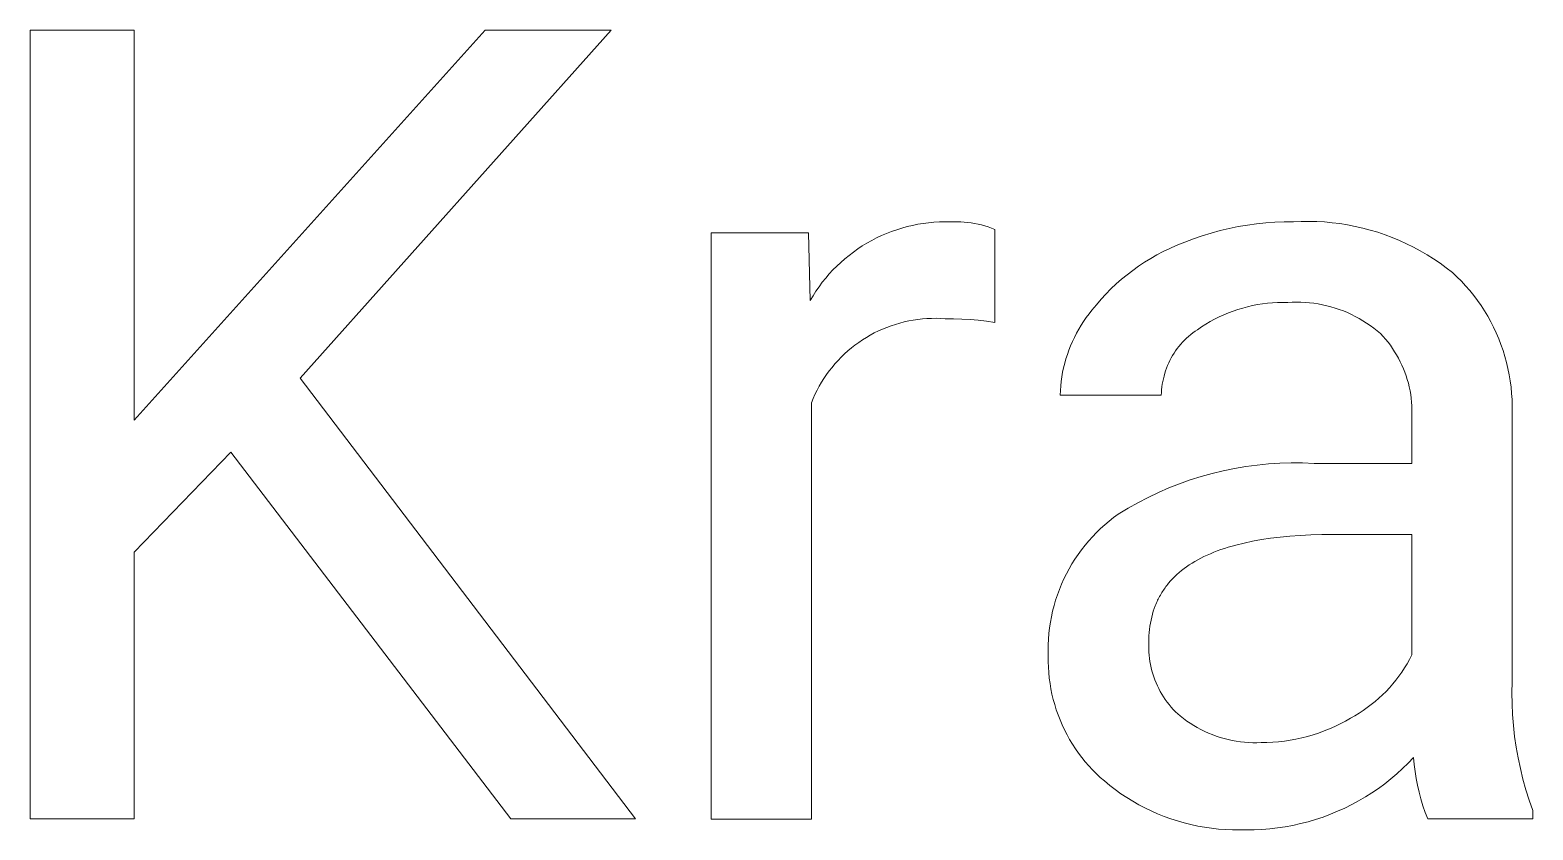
# Model space of a CAD drawing. Header units: millimetres. Extents: x 2840 to 6121, y 744 to 3036.
# Drawn here: x 5514.4 to 5573.5, y 1002.9 to 1034.4 of the extents above; entities that cross this region are included whole.
import ezdxf

# ---------------------------------------------------------------- set-up
doc = ezdxf.new("R2010")
doc.units = ezdxf.units.MM
doc.header["$MEASUREMENT"] = 0
doc.layers.add('Domyślny', color=7, linetype='Continuous', true_color=0x000000)

msp = doc.modelspace()

# ---------------------------------------------------------------- linework, layer by layer
at = {"layer": 'Domyślny', "color": 18, "lineweight": 15, "true_color": 0x000000}
for p, q in [((5514.381, 1003.338), (5514.381, 1034.4)), ((5514.381, 1034.4), (5518.478, 1034.4)), ((5518.478, 1034.4), (5518.478, 1019.039)), ((5518.478, 1019.039), (5532.289, 1034.4)), ((5537.238, 1034.4), (5525.012, 1020.688)), ((5532.289, 1034.4), (5537.238, 1034.4)), ((5541.172, 1003.336), (5541.172, 1026.422)), ((5541.172, 1026.422), (5545.007, 1026.422)), ((5545.007, 1026.422), (5545.072, 1023.756)), ((5547.874, 1026.307), (5548.071, 1026.392)), ((5548.071, 1026.392), (5548.27, 1026.47)), ((5548.27, 1026.47), (5548.472, 1026.54)), ((5548.472, 1026.54), (5548.676, 1026.604)), ((5548.676, 1026.604), (5548.883, 1026.661)), ((5548.883, 1026.661), (5549.091, 1026.71)), ((5549.091, 1026.71), (5549.301, 1026.752)), ((5549.301, 1026.752), (5549.512, 1026.787)), ((5549.512, 1026.787), (5549.724, 1026.814)), ((5549.724, 1026.814), (5549.937, 1026.834)), ((5549.937, 1026.834), (5550.151, 1026.846)), ((5550.151, 1026.846), (5550.365, 1026.851)), ((5550.365, 1026.851), (5550.579, 1026.848)), ((5550.579, 1026.848), (5550.716, 1026.853)), ((5550.716, 1026.853), (5550.854, 1026.854)), ((5550.854, 1026.854), (5550.991, 1026.849)), ((5550.991, 1026.849), (5551.128, 1026.84)), ((5551.128, 1026.84), (5551.265, 1026.827)), ((5551.265, 1026.827), (5551.401, 1026.808)), ((5551.401, 1026.808), (5551.537, 1026.785)), ((5551.537, 1026.785), (5551.672, 1026.758)), ((5551.672, 1026.758), (5551.805, 1026.726)), ((5551.805, 1026.726), (5551.938, 1026.689)), ((5551.938, 1026.689), (5552.069, 1026.649)), ((5552.069, 1026.649), (5552.199, 1026.603)), ((5552.199, 1026.603), (5552.327, 1026.553)), ((5552.327, 1026.553), (5552.327, 1022.882)), ((5560.495, 1026.301), (5560.843, 1026.408)), ((5560.843, 1026.408), (5561.195, 1026.504)), ((5561.195, 1026.504), (5561.55, 1026.588)), ((5561.55, 1026.588), (5561.907, 1026.661)), ((5561.907, 1026.661), (5562.267, 1026.722)), ((5562.267, 1026.722), (5562.628, 1026.772)), ((5562.628, 1026.772), (5562.991, 1026.81)), ((5562.991, 1026.81), (5563.354, 1026.835)), ((5563.354, 1026.835), (5563.719, 1026.85)), ((5563.719, 1026.85), (5564.083, 1026.852)), ((5564.083, 1026.852), (5564.388, 1026.865)), ((5564.388, 1026.865), (5564.693, 1026.868)), ((5564.693, 1026.868), (5564.998, 1026.861)), ((5564.998, 1026.861), (5565.303, 1026.843)), ((5565.303, 1026.843), (5565.607, 1026.815)), ((5565.607, 1026.815), (5565.91, 1026.777)), ((5565.91, 1026.777), (5566.211, 1026.729)), ((5566.211, 1026.729), (5566.511, 1026.671)), ((5566.511, 1026.671), (5566.808, 1026.603)), ((5566.808, 1026.603), (5567.103, 1026.524)), ((5567.103, 1026.524), (5567.395, 1026.436)), ((5567.395, 1026.436), (5567.684, 1026.339)), ((5567.684, 1026.339), (5567.97, 1026.231)), ((5546.768, 1025.66), (5546.942, 1025.784)), ((5546.942, 1025.784), (5547.121, 1025.901)), ((5547.121, 1025.901), (5547.304, 1026.013)), ((5547.304, 1026.013), (5547.491, 1026.117)), ((5547.491, 1026.117), (5547.681, 1026.216)), ((5547.681, 1026.216), (5547.874, 1026.307)), ((5558.96, 1025.676), (5559.214, 1025.799)), ((5559.214, 1025.799), (5559.473, 1025.912)), ((5559.473, 1025.912), (5559.809, 1026.053)), ((5559.809, 1026.053), (5560.15, 1026.182)), ((5560.15, 1026.182), (5560.495, 1026.301)), ((5567.97, 1026.231), (5568.252, 1026.114)), ((5568.252, 1026.114), (5568.529, 1025.987)), ((5568.529, 1025.987), (5568.803, 1025.852)), ((5568.803, 1025.852), (5569.071, 1025.707)), ((5546.116, 1025.107), (5546.271, 1025.254)), ((5546.271, 1025.254), (5546.432, 1025.395)), ((5546.432, 1025.395), (5546.598, 1025.53)), ((5546.598, 1025.53), (5546.768, 1025.66)), ((5557.989, 1025.103), (5558.225, 1025.259)), ((5558.225, 1025.259), (5558.465, 1025.406)), ((5558.465, 1025.406), (5558.71, 1025.546)), ((5558.71, 1025.546), (5558.96, 1025.676)), ((5569.071, 1025.707), (5569.335, 1025.553)), ((5569.335, 1025.553), (5569.593, 1025.391)), ((5569.593, 1025.391), (5569.846, 1025.219)), ((5569.846, 1025.219), (5570.092, 1025.04)), ((5545.547, 1024.468), (5545.68, 1024.635)), ((5545.68, 1024.635), (5545.82, 1024.797)), ((5545.82, 1024.797), (5545.965, 1024.955)), ((5545.965, 1024.955), (5546.116, 1025.107)), ((5557.107, 1024.402), (5557.318, 1024.588)), ((5557.318, 1024.588), (5557.536, 1024.767)), ((5557.536, 1024.767), (5557.76, 1024.939)), ((5557.76, 1024.939), (5557.989, 1025.103)), ((5570.092, 1025.04), (5570.333, 1024.852)), ((5570.333, 1024.852), (5570.513, 1024.683)), ((5570.513, 1024.683), (5570.687, 1024.509)), ((5545.181, 1023.94), (5545.297, 1024.12)), ((5545.297, 1024.12), (5545.419, 1024.296)), ((5545.419, 1024.296), (5545.547, 1024.468)), ((5556.512, 1023.8), (5556.703, 1024.007)), ((5556.703, 1024.007), (5556.901, 1024.208)), ((5556.901, 1024.208), (5557.107, 1024.402)), ((5570.687, 1024.509), (5570.854, 1024.328)), ((5570.854, 1024.328), (5571.016, 1024.141)), ((5571.016, 1024.141), (5571.171, 1023.949)), ((5545.072, 1023.756), (5545.181, 1023.94)), ((5556.151, 1023.366), (5556.328, 1023.586)), ((5556.328, 1023.586), (5556.512, 1023.8)), ((5561.896, 1023.399), (5561.708, 1023.335)), ((5562.086, 1023.456), (5561.896, 1023.399)), ((5562.278, 1023.507), (5562.086, 1023.456)), ((5562.472, 1023.551), (5562.278, 1023.507)), ((5562.667, 1023.588), (5562.472, 1023.551)), ((5562.863, 1023.619), (5562.667, 1023.588)), ((5563.06, 1023.643), (5562.863, 1023.619)), ((5563.258, 1023.661), (5563.06, 1023.643)), ((5563.457, 1023.671), (5563.258, 1023.661)), ((5563.655, 1023.675), (5563.457, 1023.671)), ((5563.854, 1023.672), (5563.655, 1023.675)), ((5564.025, 1023.682), (5563.854, 1023.672)), ((5564.197, 1023.686), (5564.025, 1023.682)), ((5564.369, 1023.683), (5564.197, 1023.686)), ((5564.541, 1023.675), (5564.369, 1023.683)), ((5564.712, 1023.661), (5564.541, 1023.675)), ((5564.883, 1023.641), (5564.712, 1023.661)), ((5565.052, 1023.615), (5564.883, 1023.641)), ((5565.221, 1023.584), (5565.052, 1023.615)), ((5565.389, 1023.546), (5565.221, 1023.584)), ((5565.555, 1023.503), (5565.389, 1023.546)), ((5565.72, 1023.454), (5565.555, 1023.503)), ((5565.883, 1023.399), (5565.72, 1023.454)), ((5566.044, 1023.339), (5565.883, 1023.399)), ((5571.171, 1023.949), (5571.319, 1023.752)), ((5571.319, 1023.752), (5571.46, 1023.55)), ((5571.46, 1023.55), (5571.594, 1023.343)), ((5548.426, 1022.813), (5548.255, 1022.757)), ((5548.598, 1022.864), (5548.426, 1022.813)), ((5548.773, 1022.909), (5548.598, 1022.864)), ((5548.949, 1022.947), (5548.773, 1022.909)), ((5549.126, 1022.98), (5548.949, 1022.947)), ((5549.304, 1023.006), (5549.126, 1022.98)), ((5549.483, 1023.027), (5549.304, 1023.006)), ((5549.662, 1023.041), (5549.483, 1023.027)), ((5549.842, 1023.049), (5549.662, 1023.041)), ((5550.022, 1023.05), (5549.842, 1023.049)), ((5550.202, 1023.046), (5550.022, 1023.05)), ((5550.382, 1023.035), (5550.202, 1023.046)), ((5550.708, 1023.034), (5550.382, 1023.035)), ((5551.033, 1023.023), (5550.708, 1023.034)), ((5551.358, 1023.003), (5551.033, 1023.023)), ((5551.682, 1022.972), (5551.358, 1023.003)), ((5552.005, 1022.932), (5551.682, 1022.972)), ((5552.327, 1022.882), (5552.005, 1022.932)), ((5555.727, 1022.777), (5555.825, 1022.929)), ((5555.825, 1022.929), (5555.929, 1023.079)), ((5555.929, 1023.079), (5556.038, 1023.224)), ((5556.038, 1023.224), (5556.151, 1023.366)), ((5560.635, 1022.82), (5560.467, 1022.714)), ((5560.806, 1022.921), (5560.635, 1022.82)), ((5560.98, 1023.016), (5560.806, 1022.921)), ((5561.158, 1023.105), (5560.98, 1023.016)), ((5561.339, 1023.188), (5561.158, 1023.105)), ((5561.522, 1023.264), (5561.339, 1023.188)), ((5561.708, 1023.335), (5561.522, 1023.264)), ((5566.203, 1023.273), (5566.044, 1023.339)), ((5566.359, 1023.202), (5566.203, 1023.273)), ((5566.513, 1023.126), (5566.359, 1023.202)), ((5566.664, 1023.044), (5566.513, 1023.126)), ((5566.812, 1022.957), (5566.664, 1023.044)), ((5566.957, 1022.865), (5566.812, 1022.957)), ((5567.099, 1022.768), (5566.957, 1022.865)), ((5571.594, 1023.343), (5571.721, 1023.132)), ((5571.721, 1023.132), (5571.841, 1022.917)), ((5571.841, 1022.917), (5571.953, 1022.697)), ((5547.127, 1022.201), (5546.978, 1022.1)), ((5547.279, 1022.297), (5547.127, 1022.201)), ((5547.435, 1022.387), (5547.279, 1022.297)), ((5547.593, 1022.473), (5547.435, 1022.387)), ((5547.755, 1022.552), (5547.593, 1022.473)), ((5547.919, 1022.626), (5547.755, 1022.552)), ((5548.086, 1022.694), (5547.919, 1022.626)), ((5548.255, 1022.757), (5548.086, 1022.694)), ((5555.384, 1022.136), (5555.462, 1022.3)), ((5555.462, 1022.3), (5555.545, 1022.462)), ((5555.545, 1022.462), (5555.633, 1022.621)), ((5555.633, 1022.621), (5555.727, 1022.777)), ((5559.874, 1022.263), (5559.796, 1022.187)), ((5559.955, 1022.337), (5559.874, 1022.263)), ((5560.039, 1022.407), (5559.955, 1022.337)), ((5560.125, 1022.475), (5560.039, 1022.407)), ((5560.213, 1022.54), (5560.125, 1022.475)), ((5560.303, 1022.602), (5560.213, 1022.54)), ((5560.467, 1022.714), (5560.303, 1022.602)), ((5567.237, 1022.666), (5567.099, 1022.768)), ((5567.372, 1022.56), (5567.237, 1022.666)), ((5567.503, 1022.449), (5567.372, 1022.56)), ((5567.606, 1022.338), (5567.503, 1022.449)), ((5567.705, 1022.224), (5567.606, 1022.338)), ((5567.8, 1022.107), (5567.705, 1022.224)), ((5571.953, 1022.697), (5572.058, 1022.474)), ((5572.058, 1022.474), (5572.155, 1022.247)), ((5572.155, 1022.247), (5572.244, 1022.017)), ((5546.419, 1021.646), (5546.289, 1021.521)), ((5546.552, 1021.767), (5546.419, 1021.646)), ((5546.69, 1021.883), (5546.552, 1021.767)), ((5546.832, 1021.994), (5546.69, 1021.883)), ((5546.978, 1022.1), (5546.832, 1021.994)), ((5555.131, 1021.455), (5555.186, 1021.628)), ((5555.186, 1021.628), (5555.246, 1021.8)), ((5555.246, 1021.8), (5555.313, 1021.969)), ((5555.313, 1021.969), (5555.384, 1022.136)), ((5559.385, 1021.676), (5559.328, 1021.583)), ((5559.446, 1021.767), (5559.385, 1021.676)), ((5559.51, 1021.856), (5559.446, 1021.767)), ((5559.577, 1021.942), (5559.51, 1021.856)), ((5559.647, 1022.026), (5559.577, 1021.942)), ((5559.72, 1022.108), (5559.647, 1022.026)), ((5559.796, 1022.187), (5559.72, 1022.108)), ((5567.892, 1021.987), (5567.8, 1022.107)), ((5567.979, 1021.863), (5567.892, 1021.987)), ((5568.061, 1021.737), (5567.979, 1021.863)), ((5568.14, 1021.608), (5568.061, 1021.737)), ((5568.214, 1021.476), (5568.14, 1021.608)), ((5572.244, 1022.017), (5572.325, 1021.784)), ((5572.325, 1021.784), (5572.398, 1021.549)), ((5545.928, 1021.12), (5545.816, 1020.978)), ((5546.043, 1021.258), (5545.928, 1021.12)), ((5546.164, 1021.392), (5546.043, 1021.258)), ((5546.289, 1021.521), (5546.164, 1021.392)), ((5555.001, 1020.926), (5555.039, 1021.104)), ((5555.039, 1021.104), (5555.082, 1021.28)), ((5555.082, 1021.28), (5555.131, 1021.455)), ((5559.089, 1021.092), (5559.052, 1020.989)), ((5559.13, 1021.193), (5559.089, 1021.092)), ((5559.175, 1021.293), (5559.13, 1021.193)), ((5559.222, 1021.392), (5559.175, 1021.293)), ((5559.273, 1021.488), (5559.222, 1021.392)), ((5559.328, 1021.583), (5559.273, 1021.488)), ((5568.283, 1021.342), (5568.214, 1021.476)), ((5568.348, 1021.206), (5568.283, 1021.342)), ((5568.408, 1021.067), (5568.348, 1021.206)), ((5568.463, 1020.927), (5568.408, 1021.067)), ((5572.398, 1021.549), (5572.463, 1021.311)), ((5572.463, 1021.311), (5572.52, 1021.071)), ((5572.52, 1021.071), (5572.568, 1020.829)), ((5525.012, 1020.688), (5538.2, 1003.338)), ((5545.513, 1020.531), (5545.423, 1020.376)), ((5545.609, 1020.684), (5545.513, 1020.531)), ((5545.71, 1020.833), (5545.609, 1020.684)), ((5545.816, 1020.978), (5545.71, 1020.833)), ((5554.926, 1020.386), (5554.945, 1020.567)), ((5554.945, 1020.567), (5554.97, 1020.747)), ((5554.97, 1020.747), (5555.001, 1020.926)), ((5558.921, 1020.459), (5558.905, 1020.35)), ((5558.94, 1020.566), (5558.921, 1020.459)), ((5558.962, 1020.673), (5558.94, 1020.566)), ((5558.989, 1020.779), (5558.962, 1020.673)), ((5559.019, 1020.885), (5558.989, 1020.779)), ((5559.052, 1020.989), (5559.019, 1020.885)), ((5568.514, 1020.785), (5568.463, 1020.927)), ((5568.559, 1020.641), (5568.514, 1020.785)), ((5568.6, 1020.495), (5568.559, 1020.641)), ((5568.636, 1020.349), (5568.6, 1020.495)), ((5572.568, 1020.829), (5572.608, 1020.586)), ((5572.608, 1020.586), (5572.64, 1020.341)), ((5545.184, 1019.891), (5545.116, 1019.725)), ((5545.258, 1020.056), (5545.184, 1019.891)), ((5545.338, 1020.217), (5545.258, 1020.056)), ((5545.423, 1020.376), (5545.338, 1020.217)), ((5554.906, 1020.023), (5554.913, 1020.205)), ((5558.883, 1020.023), (5554.906, 1020.023)), ((5554.913, 1020.205), (5554.926, 1020.386)), ((5558.886, 1020.132), (5558.883, 1020.023)), ((5558.894, 1020.241), (5558.886, 1020.132)), ((5558.905, 1020.35), (5558.894, 1020.241)), ((5568.666, 1020.201), (5568.636, 1020.349)), ((5568.692, 1020.052), (5568.666, 1020.201)), ((5568.712, 1019.902), (5568.692, 1020.052)), ((5568.728, 1019.752), (5568.712, 1019.902)), ((5572.64, 1020.341), (5572.663, 1020.096)), ((5572.663, 1020.096), (5572.678, 1019.85)), ((5572.678, 1019.85), (5572.684, 1019.603)), ((5545.116, 1019.725), (5545.116, 1003.336)), ((5568.738, 1019.602), (5568.728, 1019.752)), ((5568.743, 1019.451), (5568.738, 1019.602)), ((5568.738, 1019.149), (5568.743, 1019.3)), ((5568.743, 1019.3), (5568.743, 1019.451)), ((5572.684, 1019.603), (5572.682, 1019.356)), ((5572.682, 1019.356), (5572.682, 1008.736)), ((5568.738, 1017.335), (5568.738, 1019.149)), ((5522.281, 1017.782), (5518.478, 1013.838)), ((5533.294, 1003.338), (5522.281, 1017.782)), ((5560.449, 1016.824), (5560.882, 1016.945)), ((5560.882, 1016.945), (5561.319, 1017.05)), ((5561.319, 1017.05), (5561.76, 1017.14)), ((5561.76, 1017.14), (5562.203, 1017.215)), ((5562.203, 1017.215), (5562.648, 1017.274)), ((5562.648, 1017.274), (5563.096, 1017.317)), ((5563.096, 1017.317), (5563.544, 1017.345)), ((5563.544, 1017.345), (5563.993, 1017.358)), ((5563.993, 1017.358), (5564.443, 1017.354)), ((5564.443, 1017.354), (5564.892, 1017.335)), ((5564.892, 1017.335), (5568.738, 1017.335)), ((5558.767, 1016.194), (5559.179, 1016.373)), ((5559.179, 1016.373), (5559.597, 1016.538)), ((5559.597, 1016.538), (5560.021, 1016.689)), ((5560.021, 1016.689), (5560.449, 1016.824)), ((5557.572, 1015.571), (5557.963, 1015.792)), ((5557.963, 1015.792), (5558.362, 1016)), ((5558.362, 1016), (5558.767, 1016.194)), ((5556.832, 1015.065), (5557.008, 1015.203)), ((5557.008, 1015.203), (5557.189, 1015.336)), ((5557.189, 1015.336), (5557.572, 1015.571)), ((5556.177, 1014.453), (5556.333, 1014.614)), ((5556.333, 1014.614), (5556.494, 1014.77)), ((5556.494, 1014.77), (5556.66, 1014.921)), ((5556.66, 1014.921), (5556.832, 1015.065)), ((5564.767, 1014.522), (5564.348, 1014.501)), ((5565.199, 1014.534), (5564.767, 1014.522)), ((5565.646, 1014.538), (5565.199, 1014.534)), ((5568.738, 1014.538), (5565.646, 1014.538)), ((5568.738, 1009.796), (5568.738, 1014.538)), ((5555.613, 1013.757), (5555.745, 1013.938)), ((5555.745, 1013.938), (5555.883, 1014.115)), ((5555.883, 1014.115), (5556.027, 1014.286)), ((5556.027, 1014.286), (5556.177, 1014.453)), ((5561.223, 1013.942), (5561.083, 1013.892)), ((5561.367, 1013.991), (5561.223, 1013.942)), ((5561.514, 1014.038), (5561.367, 1013.991)), ((5561.664, 1014.082), (5561.514, 1014.038)), ((5561.818, 1014.125), (5561.664, 1014.082)), ((5562.137, 1014.203), (5561.818, 1014.125)), ((5562.47, 1014.274), (5562.137, 1014.203)), ((5562.818, 1014.336), (5562.47, 1014.274)), ((5563.179, 1014.389), (5562.818, 1014.336)), ((5563.555, 1014.435), (5563.179, 1014.389)), ((5563.944, 1014.472), (5563.555, 1014.435)), ((5564.348, 1014.501), (5563.944, 1014.472)), ((5518.478, 1013.838), (5518.478, 1003.338)), ((5555.255, 1013.188), (5555.368, 1013.381)), ((5555.368, 1013.381), (5555.487, 1013.571)), ((5555.487, 1013.571), (5555.613, 1013.757)), ((5559.984, 1013.342), (5559.879, 1013.27)), ((5560.092, 1013.411), (5559.984, 1013.342)), ((5560.203, 1013.478), (5560.092, 1013.411)), ((5560.318, 1013.544), (5560.203, 1013.478)), ((5560.437, 1013.607), (5560.318, 1013.544)), ((5560.559, 1013.668), (5560.437, 1013.607)), ((5560.685, 1013.727), (5560.559, 1013.668)), ((5560.814, 1013.784), (5560.685, 1013.727)), ((5560.947, 1013.839), (5560.814, 1013.784)), ((5561.083, 1013.892), (5560.947, 1013.839)), ((5554.958, 1012.584), (5555.05, 1012.789)), ((5555.05, 1012.789), (5555.149, 1012.99)), ((5555.149, 1012.99), (5555.255, 1013.188)), ((5559.327, 1012.797), (5559.247, 1012.711)), ((5559.41, 1012.881), (5559.327, 1012.797)), ((5559.497, 1012.963), (5559.41, 1012.881)), ((5559.587, 1013.043), (5559.497, 1012.963)), ((5559.681, 1013.121), (5559.587, 1013.043)), ((5559.778, 1013.196), (5559.681, 1013.121)), ((5559.879, 1013.27), (5559.778, 1013.196)), ((5554.725, 1011.954), (5554.796, 1012.167)), ((5554.796, 1012.167), (5554.873, 1012.377)), ((5554.873, 1012.377), (5554.958, 1012.584)), ((5558.844, 1012.15), (5558.816, 1012.1)), ((5558.873, 1012.2), (5558.844, 1012.15)), ((5558.902, 1012.249), (5558.873, 1012.2)), ((5558.933, 1012.298), (5558.902, 1012.249)), ((5558.964, 1012.346), (5558.933, 1012.298)), ((5558.997, 1012.393), (5558.964, 1012.346)), ((5559.03, 1012.44), (5558.997, 1012.393)), ((5559.064, 1012.487), (5559.03, 1012.44)), ((5559.099, 1012.532), (5559.064, 1012.487)), ((5559.135, 1012.578), (5559.099, 1012.532)), ((5559.171, 1012.623), (5559.135, 1012.578)), ((5559.247, 1012.711), (5559.171, 1012.623)), ((5554.607, 1011.521), (5554.662, 1011.739)), ((5554.662, 1011.739), (5554.725, 1011.954)), ((5558.605, 1011.626), (5558.568, 1011.515)), ((5558.646, 1011.735), (5558.605, 1011.626)), ((5558.667, 1011.789), (5558.646, 1011.735)), ((5558.69, 1011.842), (5558.667, 1011.789)), ((5558.713, 1011.895), (5558.69, 1011.842)), ((5558.738, 1011.947), (5558.713, 1011.895)), ((5558.763, 1011.999), (5558.738, 1011.947)), ((5558.789, 1012.05), (5558.763, 1011.999)), ((5558.816, 1012.1), (5558.789, 1012.05)), ((5554.485, 1010.86), (5554.518, 1011.082)), ((5554.518, 1011.082), (5554.558, 1011.302)), ((5554.558, 1011.302), (5554.607, 1011.521)), ((5558.455, 1011.049), (5558.435, 1010.928)), ((5558.478, 1011.169), (5558.455, 1011.049)), ((5558.504, 1011.286), (5558.478, 1011.169)), ((5558.534, 1011.402), (5558.504, 1011.286)), ((5558.568, 1011.515), (5558.534, 1011.402)), ((5554.432, 1010.19), (5554.442, 1010.414)), ((5554.442, 1010.414), (5554.46, 1010.637)), ((5554.46, 1010.637), (5554.485, 1010.86)), ((5558.393, 1010.42), (5558.391, 1010.288)), ((5558.398, 1010.55), (5558.393, 1010.42)), ((5558.407, 1010.678), (5558.398, 1010.55)), ((5558.419, 1010.804), (5558.407, 1010.678)), ((5558.435, 1010.928), (5558.419, 1010.804)), ((5554.43, 1009.966), (5554.432, 1010.19)), ((5554.436, 1009.742), (5554.43, 1009.966)), ((5558.391, 1010.288), (5558.387, 1010.163)), ((5558.387, 1010.163), (5558.387, 1010.037)), ((5558.387, 1010.037), (5558.392, 1009.912)), ((5558.392, 1009.912), (5558.401, 1009.787)), ((5558.401, 1009.787), (5558.415, 1009.663)), ((5568.647, 1009.623), (5568.738, 1009.796)), ((5554.435, 1009.528), (5554.436, 1009.742)), ((5554.441, 1009.314), (5554.435, 1009.528)), ((5554.455, 1009.101), (5554.441, 1009.314)), ((5558.415, 1009.663), (5558.432, 1009.539)), ((5558.432, 1009.539), (5558.454, 1009.415)), ((5558.454, 1009.415), (5558.481, 1009.293)), ((5558.481, 1009.293), (5558.511, 1009.171)), ((5568.341, 1009.122), (5568.449, 1009.285)), ((5568.449, 1009.285), (5568.551, 1009.452)), ((5568.551, 1009.452), (5568.647, 1009.623)), ((5554.475, 1008.888), (5554.455, 1009.101)), ((5554.504, 1008.676), (5554.475, 1008.888)), ((5554.539, 1008.465), (5554.504, 1008.676)), ((5558.511, 1009.171), (5558.546, 1009.051)), ((5558.546, 1009.051), (5558.585, 1008.932)), ((5558.585, 1008.932), (5558.628, 1008.814)), ((5558.628, 1008.814), (5558.675, 1008.698)), ((5558.675, 1008.698), (5558.726, 1008.584)), ((5567.857, 1008.507), (5567.986, 1008.655)), ((5567.986, 1008.655), (5568.109, 1008.806)), ((5568.109, 1008.806), (5568.228, 1008.962)), ((5568.228, 1008.962), (5568.341, 1009.122)), ((5572.682, 1008.736), (5572.674, 1008.307)), ((5554.581, 1008.255), (5554.539, 1008.465)), ((5554.631, 1008.047), (5554.581, 1008.255)), ((5554.688, 1007.841), (5554.631, 1008.047)), ((5558.726, 1008.584), (5558.782, 1008.471)), ((5558.782, 1008.471), (5558.84, 1008.361)), ((5558.84, 1008.361), (5558.903, 1008.252)), ((5558.903, 1008.252), (5558.97, 1008.146)), ((5558.97, 1008.146), (5559.04, 1008.042)), ((5559.04, 1008.042), (5559.114, 1007.941)), ((5567.293, 1007.964), (5567.441, 1008.093)), ((5567.441, 1008.093), (5567.584, 1008.226)), ((5567.584, 1008.226), (5567.723, 1008.364)), ((5567.723, 1008.364), (5567.857, 1008.507)), ((5572.674, 1008.307), (5572.679, 1007.877)), ((5554.752, 1007.637), (5554.688, 1007.841)), ((5554.823, 1007.435), (5554.752, 1007.637)), ((5554.9, 1007.236), (5554.823, 1007.435)), ((5559.114, 1007.941), (5559.191, 1007.842)), ((5559.191, 1007.842), (5559.271, 1007.747)), ((5559.271, 1007.747), (5559.355, 1007.653)), ((5559.355, 1007.653), (5559.442, 1007.563)), ((5559.442, 1007.563), (5559.532, 1007.476)), ((5559.532, 1007.476), (5559.626, 1007.393)), ((5566.494, 1007.401), (5566.661, 1007.503)), ((5566.661, 1007.503), (5566.825, 1007.61)), ((5566.825, 1007.61), (5566.985, 1007.723)), ((5566.985, 1007.723), (5567.141, 1007.841)), ((5567.141, 1007.841), (5567.293, 1007.964)), ((5572.679, 1007.877), (5572.699, 1007.448)), ((5572.699, 1007.448), (5572.732, 1007.019)), ((5554.985, 1007.039), (5554.9, 1007.236)), ((5555.076, 1006.846), (5554.985, 1007.039)), ((5555.173, 1006.655), (5555.076, 1006.846)), ((5559.626, 1007.393), (5559.754, 1007.292)), ((5559.754, 1007.292), (5559.886, 1007.196)), ((5559.886, 1007.196), (5560.021, 1007.105)), ((5560.021, 1007.105), (5560.159, 1007.018)), ((5560.159, 1007.018), (5560.299, 1006.936)), ((5560.299, 1006.936), (5560.443, 1006.859)), ((5560.443, 1006.859), (5560.589, 1006.787)), ((5565.286, 1006.803), (5565.5, 1006.889)), ((5565.5, 1006.889), (5565.711, 1006.983)), ((5565.711, 1006.983), (5565.919, 1007.083)), ((5565.919, 1007.083), (5566.123, 1007.191)), ((5566.123, 1007.191), (5566.323, 1007.305)), ((5566.323, 1007.305), (5566.494, 1007.401)), ((5572.732, 1007.019), (5572.78, 1006.592)), ((5555.277, 1006.469), (5555.173, 1006.655)), ((5555.388, 1006.285), (5555.277, 1006.469)), ((5555.504, 1006.106), (5555.388, 1006.285)), ((5560.589, 1006.787), (5560.738, 1006.72)), ((5560.738, 1006.72), (5560.889, 1006.659)), ((5560.889, 1006.659), (5561.042, 1006.602)), ((5561.042, 1006.602), (5561.197, 1006.551)), ((5561.197, 1006.551), (5561.353, 1006.506)), ((5561.353, 1006.506), (5561.511, 1006.465)), ((5561.511, 1006.465), (5561.67, 1006.431)), ((5561.67, 1006.431), (5561.831, 1006.401)), ((5561.831, 1006.401), (5561.992, 1006.378)), ((5561.992, 1006.378), (5562.154, 1006.36)), ((5562.154, 1006.36), (5562.316, 1006.347)), ((5562.316, 1006.347), (5562.479, 1006.34)), ((5562.479, 1006.34), (5562.642, 1006.339)), ((5562.642, 1006.339), (5562.805, 1006.344)), ((5562.805, 1006.344), (5563.036, 1006.347)), ((5563.036, 1006.347), (5563.266, 1006.358)), ((5563.266, 1006.358), (5563.496, 1006.377)), ((5563.496, 1006.377), (5563.725, 1006.404)), ((5563.725, 1006.404), (5563.953, 1006.438)), ((5563.953, 1006.438), (5564.18, 1006.48)), ((5564.18, 1006.48), (5564.406, 1006.53)), ((5564.406, 1006.53), (5564.629, 1006.587)), ((5564.629, 1006.587), (5564.851, 1006.651)), ((5564.851, 1006.651), (5565.07, 1006.723)), ((5565.07, 1006.723), (5565.286, 1006.803)), ((5572.78, 1006.592), (5572.842, 1006.167)), ((5555.627, 1005.931), (5555.504, 1006.106)), ((5555.756, 1005.76), (5555.627, 1005.931)), ((5555.89, 1005.594), (5555.756, 1005.76)), ((5568.803, 1005.765), (5568.591, 1005.542)), ((5568.828, 1005.488), (5568.803, 1005.765)), ((5572.842, 1006.167), (5572.918, 1005.744)), ((5572.918, 1005.744), (5573.007, 1005.323)), ((5556.03, 1005.432), (5555.89, 1005.594)), ((5556.176, 1005.275), (5556.03, 1005.432)), ((5556.326, 1005.123), (5556.176, 1005.275)), ((5556.482, 1004.977), (5556.326, 1005.123)), ((5568.145, 1005.119), (5567.911, 1004.919)), ((5568.372, 1005.326), (5568.145, 1005.119)), ((5568.591, 1005.542), (5568.372, 1005.326)), ((5568.862, 1005.213), (5568.828, 1005.488)), ((5568.905, 1004.938), (5568.862, 1005.213)), ((5573.007, 1005.323), (5573.11, 1004.906)), ((5556.643, 1004.836), (5556.482, 1004.977)), ((5556.855, 1004.661), (5556.643, 1004.836)), ((5557.073, 1004.494), (5556.855, 1004.661)), ((5557.296, 1004.334), (5557.073, 1004.494)), ((5567.422, 1004.545), (5567.168, 1004.371)), ((5567.67, 1004.728), (5567.422, 1004.545)), ((5567.911, 1004.919), (5567.67, 1004.728)), ((5568.958, 1004.666), (5568.905, 1004.938)), ((5569.02, 1004.395), (5568.958, 1004.666)), ((5573.11, 1004.906), (5573.227, 1004.492)), ((5573.227, 1004.492), (5573.358, 1004.083)), ((5557.525, 1004.182), (5557.296, 1004.334)), ((5557.759, 1004.037), (5557.525, 1004.182)), ((5557.997, 1003.901), (5557.759, 1004.037)), ((5558.24, 1003.773), (5557.997, 1003.901)), ((5566.373, 1003.904), (5566.098, 1003.767)), ((5566.644, 1004.051), (5566.373, 1003.904)), ((5566.909, 1004.206), (5566.644, 1004.051)), ((5567.168, 1004.371), (5566.909, 1004.206)), ((5569.092, 1004.127), (5569.02, 1004.395)), ((5569.172, 1003.861), (5569.092, 1004.127)), ((5573.358, 1004.083), (5573.502, 1003.678)), ((5518.478, 1003.338), (5514.381, 1003.338)), ((5538.2, 1003.338), (5533.294, 1003.338)), ((5545.116, 1003.336), (5541.172, 1003.336)), ((5558.488, 1003.653), (5558.24, 1003.773)), ((5558.739, 1003.542), (5558.488, 1003.653)), ((5558.994, 1003.439), (5558.739, 1003.542)), ((5559.252, 1003.345), (5558.994, 1003.439)), ((5559.513, 1003.26), (5559.252, 1003.345)), ((5564.953, 1003.318), (5564.658, 1003.231)), ((5565.245, 1003.415), (5564.953, 1003.318)), ((5565.533, 1003.522), (5565.245, 1003.415)), ((5565.818, 1003.64), (5565.533, 1003.522)), ((5566.098, 1003.767), (5565.818, 1003.64)), ((5569.262, 1003.599), (5569.172, 1003.861)), ((5569.361, 1003.339), (5569.262, 1003.599)), ((5573.502, 1003.339), (5569.361, 1003.339)), ((5573.502, 1003.678), (5573.502, 1003.339)), ((5559.777, 1003.184), (5559.513, 1003.26)), ((5560.044, 1003.117), (5559.777, 1003.184)), ((5560.313, 1003.059), (5560.044, 1003.117)), ((5560.583, 1003.01), (5560.313, 1003.059)), ((5560.855, 1002.971), (5560.583, 1003.01)), ((5561.128, 1002.941), (5560.855, 1002.971)), ((5561.402, 1002.92), (5561.128, 1002.941)), ((5561.677, 1002.908), (5561.402, 1002.92)), ((5561.951, 1002.906), (5561.677, 1002.908)), ((5562.226, 1002.913), (5561.951, 1002.906)), ((5562.534, 1002.915), (5562.226, 1002.913)), ((5562.841, 1002.928), (5562.534, 1002.915)), ((5563.148, 1002.952), (5562.841, 1002.928)), ((5563.453, 1002.987), (5563.148, 1002.952)), ((5563.758, 1003.032), (5563.453, 1002.987)), ((5564.06, 1003.088), (5563.758, 1003.032)), ((5564.36, 1003.154), (5564.06, 1003.088)), ((5564.658, 1003.231), (5564.36, 1003.154))]:
    msp.add_line(p, q, dxfattribs=at)

doc.saveas('drawing.dxf')
